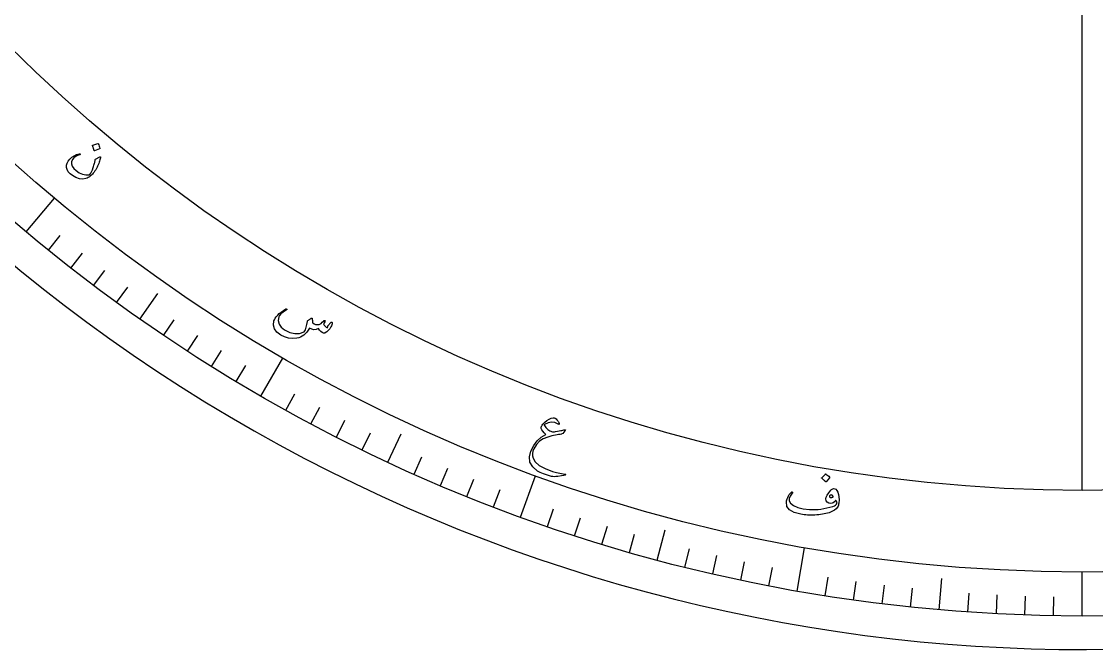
# Model space of a CAD drawing. Header units: millimetres. Extents: x -150 to 150, y -150 to 198.
# Drawn here: x -94.9 to 1.3, y -150 to -93.8 of the extents above; entities that cross this region are included whole.
import ezdxf

# ---------------------------------------------------------------- set-up
doc = ezdxf.new("R2010")
doc.units = ezdxf.units.MM
for name, color, linetype in [('CUT_OUTER', 1, 'Continuous'), ('ENGRAVE', 7, 'Continuous'), ('ENGRAVE_FINE', 8, 'Continuous'), ('TEXT', 5, 'Continuous')]:
    doc.layers.add(name, color=color, linetype=linetype)

msp = doc.modelspace()

# ---------------------------------------------------------------- linework, layer by layer
at = {"layer": 'CUT_OUTER'}
msp.add_arc((0.0002, -0.0002), 149.9998, 179.017762, 3.164151, dxfattribs=at)
at = {"layer": 'ENGRAVE'}
for points in [[(0, -135.75), (0, 135.75)], [(-94.4898, -112.6085), (-91.9588, -109.5922)], [(-84.3157, -120.4154), (-82.7026, -118.1115)], [(-73.5, -127.3057), (-71.5313, -123.8958)], [(-62.1249, -133.2272), (-60.9363, -130.6783)], [(-50.277, -138.1348), (-48.9303, -134.4348)], [(-38.0464, -141.9911), (-37.3185, -139.2744)], [(-25.5263, -144.7667), (-24.8425, -140.8891)], [(0, -147), (0, -143.0625)], [(-12.8119, -146.4406), (-12.5668, -143.6388)]]:
    msp.add_lwpolyline(points, dxfattribs=at)
for radius in [147, 147, 143.0625, 135.75, 135.75]:
    msp.add_circle((0, 0), radius, dxfattribs=at)
at = {"layer": 'ENGRAVE_FINE'}
for points in [[(-92.5101, -114.2405), (-91.4481, -112.929)], [(-90.5022, -115.8376), (-89.4633, -114.5078)], [(-88.4668, -117.3994), (-87.4512, -116.0517)], [(-86.4044, -118.9255), (-85.4125, -117.5603)], [(-82.2014, -121.8685), (-81.2577, -120.4695)], [(-80.0619, -123.2846), (-79.1429, -121.8693)], [(-77.8981, -124.6631), (-77.0039, -123.232)], [(-75.7106, -126.0036), (-74.8415, -124.5571)], [(-71.267, -128.5691), (-70.4489, -127.0932)], [(-69.0123, -129.7933), (-68.2201, -128.3033)], [(-66.7366, -130.978), (-65.9705, -129.4744)], [(-64.4406, -132.1227), (-63.7008, -130.606)], [(-59.7903, -134.2912), (-59.1039, -132.7496)], [(-57.4375, -135.3142), (-56.7781, -133.7609)], [(-55.0672, -136.296), (-54.435, -134.7314)], [(-52.6801, -137.2363), (-52.0753, -135.6609)], [(-47.8585, -138.9912), (-47.3091, -137.3957)], [(-45.4255, -139.8053), (-44.904, -138.2004)], [(-42.9786, -140.5768), (-42.4853, -138.963)], [(-40.5187, -141.3055), (-40.0536, -139.6833)], [(-35.5625, -142.6335), (-35.1543, -140.9961)], [(-33.0678, -143.2324), (-32.6882, -141.5882)], [(-30.563, -143.7877), (-30.2122, -142.1371)], [(-28.0489, -144.2992), (-27.7269, -142.6427)], [(-22.9959, -145.1902), (-22.7319, -143.5235)], [(-20.4584, -145.5694), (-20.2236, -143.8983)], [(-17.9148, -145.9043), (-17.7091, -144.2294)], [(-15.3657, -146.1947), (-15.1893, -144.5165)], [(-10.2542, -146.6419), (-10.1365, -144.9585)], [(-7.6934, -146.7985), (-7.6051, -145.1134)], [(-5.1302, -146.9105), (-5.0713, -145.224)], [(-2.5655, -146.9776), (-2.5361, -145.2904)]]:
    msp.add_lwpolyline(points, dxfattribs=at)
at = {"layer": 'TEXT'}
for points in [[(-88.0855, -104.7026), (-88.076, -104.7017), (-88.0663, -104.7046), (-88.0562, -104.7112), (-88.0459, -104.7217), (-87.994, -104.821), (-87.9527, -104.9238), (-87.922, -105.0299), (-87.9019, -105.1394), (-87.9025, -105.1531), (-87.9066, -105.1638), (-87.9143, -105.1715), (-87.9256, -105.1761), (-88.3828, -105.3305), (-88.3963, -105.332), (-88.407, -105.3261), (-88.415, -105.3127), (-88.4203, -105.2919), (-88.4249, -105.2739), (-88.4326, -105.2462), (-88.4435, -105.2087), (-88.4576, -105.1615), (-88.4753, -105.1041), (-88.4972, -105.0361), (-88.5231, -104.9575), (-88.5532, -104.8682), (-88.5562, -104.8551), (-88.555, -104.8455), (-88.5498, -104.8393), (-88.5404, -104.8365)], [(-87.8475, -105.9604), (-87.8713, -106.0595), (-87.8986, -106.1609), (-87.9295, -106.2646), (-87.964, -106.3705), (-88.003, -106.4789), (-88.0475, -106.5898), (-88.0975, -106.7032), (-88.1529, -106.819), (-88.2114, -106.9317), (-88.2738, -107.0398), (-88.3403, -107.1433), (-88.4108, -107.2421), (-88.4855, -107.3365), (-88.5648, -107.4268), (-88.6486, -107.5129), (-88.7368, -107.5949), (-88.837, -107.6747), (-88.9385, -107.7411), (-89.0414, -107.7941), (-89.1456, -107.8336), (-89.4309, -107.8837), (-89.7289, -107.8551), (-90.0392, -107.7476), (-90.3616, -107.561), (-90.5688, -107.395), (-90.7239, -107.2183), (-90.8269, -107.0311), (-90.8779, -106.8336), (-90.8753, -106.6374), (-90.8262, -106.4469), (-90.7307, -106.2621), (-90.5889, -106.083), (-90.4084, -105.9191), (-90.2079, -105.7848), (-89.9874, -105.6798), (-89.747, -105.6042), (-89.715, -105.5994), (-89.6906, -105.6023), (-89.6736, -105.6132), (-89.6643, -105.6318), (-89.6616, -105.6563), (-89.6731, -105.6776), (-89.6987, -105.6959), (-89.7385, -105.7109), (-90.0144, -105.829), (-90.2219, -105.9704), (-90.3607, -106.1356), (-90.4307, -106.3247), (-90.4323, -106.5224), (-90.3656, -106.7211), (-90.2305, -106.9204), (-90.0269, -107.1202), (-89.7419, -107.3153), (-89.4494, -107.4425), (-89.1497, -107.5018), (-88.843, -107.4931), (-88.8348, -107.4907), (-88.8255, -107.4848), (-88.8151, -107.4753), (-88.8036, -107.4625), (-88.7231, -107.3528), (-88.6445, -107.2125), (-88.5678, -107.0417), (-88.4928, -106.8404), (-88.4583, -106.7363), (-88.4273, -106.6386), (-88.3997, -106.5473), (-88.3756, -106.4623), (-88.3555, -106.3837), (-88.3398, -106.3116), (-88.3285, -106.2459), (-88.3216, -106.1866), (-88.3168, -106.1567), (-88.3081, -106.1326), (-88.2956, -106.1144), (-88.2792, -106.1021), (-87.899, -105.8966), (-87.8725, -105.8882), (-87.8551, -105.8961), (-87.8468, -105.9201), (-87.8475, -105.9604)], [(-67.2243, -120.709), (-67.2045, -120.6929), (-67.1857, -120.684), (-67.1679, -120.6823), (-67.1509, -120.6879), (-67.1326, -120.7012), (-67.1198, -120.7176), (-67.1125, -120.7371), (-67.1109, -120.7598), (-67.117, -120.8338), (-67.1387, -120.9179), (-67.1758, -121.0119), (-67.2286, -121.1159), (-67.3313, -121.2766), (-67.4501, -121.4175), (-67.5851, -121.5386), (-67.7364, -121.6397), (-67.7802, -121.6598), (-67.8221, -121.671), (-67.8621, -121.6731), (-67.9002, -121.6662), (-68.0202, -121.6089), (-68.1333, -121.5187), (-68.2397, -121.3957), (-68.339, -121.2399), (-68.551, -121.3361), (-68.7541, -121.3649), (-68.948, -121.3261), (-69.1327, -121.2198), (-69.1953, -121.3156), (-69.2585, -121.4061), (-69.3222, -121.4913), (-69.3863, -121.5711), (-69.4514, -121.6461), (-69.5175, -121.7169), (-69.5849, -121.7836), (-69.6534, -121.846), (-69.79, -121.9513), (-69.9409, -122.0343), (-70.1061, -122.095), (-70.2855, -122.1333), (-70.6673, -122.1554), (-71.0343, -122.1132), (-71.386, -122.0068), (-71.7221, -121.8363), (-72.0581, -121.5721), (-72.2701, -121.274), (-72.3582, -120.9425), (-72.3225, -120.5781), (-72.2793, -120.465), (-72.2098, -120.3424), (-72.1138, -120.2103), (-71.9916, -120.0688), (-71.8437, -119.9221), (-71.6736, -119.7791), (-71.4816, -119.6398), (-71.2675, -119.5041), (-71.2523, -119.4966), (-71.2375, -119.4936), (-71.2231, -119.4951), (-71.2089, -119.5012), (-71.1965, -119.5101), (-71.1873, -119.5204), (-71.1811, -119.5319), (-71.1781, -119.5448), (-71.18, -119.5598), (-71.1857, -119.5734), (-71.1952, -119.5854), (-71.2086, -119.596), (-71.4875, -119.7803), (-71.695, -119.9447), (-71.8309, -120.0896), (-71.8948, -120.2152), (-71.9354, -120.552), (-71.8637, -120.8568), (-71.6798, -121.1294), (-71.3834, -121.3691), (-70.9118, -121.6068), (-70.4598, -121.7167), (-70.0284, -121.6989), (-69.6184, -121.5539), (-69.5112, -121.3647), (-69.4281, -121.1477), (-69.3688, -120.9029), (-69.3331, -120.6304), (-69.3317, -120.6015), (-69.3264, -120.578), (-69.3172, -120.5599), (-69.304, -120.5472), (-69.2486, -120.5092), (-69.1963, -120.4739), (-69.147, -120.441), (-69.1008, -120.4108), (-69.058, -120.3836), (-69.0188, -120.3602), (-68.9834, -120.3405), (-68.9516, -120.3245), (-68.9357, -120.3192), (-68.923, -120.3206), (-68.9133, -120.3289), (-68.9068, -120.344), (-68.9046, -120.3538), (-68.9021, -120.3685), (-68.8993, -120.388), (-68.8962, -120.4125), (-68.8933, -120.4414), (-68.8912, -120.4746), (-68.89, -120.512), (-68.8897, -120.5535), (-68.8869, -120.6347), (-68.8806, -120.696), (-68.8708, -120.7375), (-68.8575, -120.7591), (-68.741, -120.8391), (-68.6067, -120.8877), (-68.4547, -120.905), (-68.2851, -120.8908), (-68.2093, -120.8604), (-68.1142, -120.7943), (-67.9998, -120.6924), (-67.8662, -120.5546), (-67.8534, -120.5416), (-67.8385, -120.5329), (-67.8213, -120.5285), (-67.802, -120.5285), (-67.7852, -120.531), (-67.771, -120.5366), (-67.7594, -120.5455), (-67.7504, -120.5576), (-67.7491, -120.5972), (-67.7735, -120.6565), (-67.8237, -120.7355), (-67.8997, -120.8342), (-67.8374, -120.9461), (-67.7573, -121.0414), (-67.6594, -121.1203), (-67.5437, -121.1825), (-67.5258, -121.1471), (-67.5146, -121.1165), (-67.5099, -121.0908), (-67.5118, -121.07), (-67.5157, -121.0492), (-67.5149, -121.031), (-67.5093, -121.0155), (-67.499, -121.0026)], [(-47.3445, -129.247), (-47.2576, -129.2543), (-47.1721, -129.2869), (-47.0881, -129.345), (-47.0053, -129.4284), (-46.9656, -129.4776), (-46.93, -129.5256), (-46.8986, -129.5725), (-46.8715, -129.6181), (-46.8484, -129.6623), (-46.8292, -129.7047), (-46.8141, -129.7453), (-46.8029, -129.7841), (-46.7988, -129.8194), (-46.8115, -129.8357), (-46.8409, -129.833), (-46.887, -129.8113), (-47.1819, -129.6813), (-47.4861, -129.6453), (-47.8001, -129.7032), (-48.1244, -129.8548), (-48.1368, -129.8679), (-48.1425, -129.8843), (-48.1415, -129.9038), (-48.1337, -129.9265), (-48.0003, -130.134), (-47.8338, -130.2999), (-47.6345, -130.4241), (-47.4026, -130.5064), (-47.358, -130.5133), (-47.2971, -130.513), (-47.2201, -130.5056), (-47.1268, -130.4911), (-46.9539, -130.4555), (-46.8013, -130.4239), (-46.6689, -130.3965), (-46.5568, -130.3733), (-46.4649, -130.3543), (-46.3931, -130.3396), (-46.3415, -130.3292), (-46.31, -130.3231), (-46.2687, -130.3245), (-46.2525, -130.3421), (-46.2613, -130.376), (-46.2952, -130.4262), (-46.4016, -130.5516), (-46.488, -130.6424), (-46.5542, -130.6986), (-46.6003, -130.7203), (-46.723, -130.7328), (-46.8546, -130.7509), (-46.9953, -130.7748), (-47.1449, -130.8043), (-47.3035, -130.8394), (-47.4712, -130.8801), (-47.648, -130.9263), (-47.8339, -130.978), (-48.226, -131.1312), (-48.564, -131.355), (-48.8479, -131.6496), (-49.0773, -132.0157), (-49.1615, -132.2302), (-49.2012, -132.4437), (-49.1965, -132.6565), (-49.1471, -132.8684), (-48.9497, -133.2004), (-48.5915, -133.5081), (-48.0721, -133.7903), (-47.3916, -134.045), (-47.2835, -134.0761), (-47.1662, -134.1073), (-47.0399, -134.1387), (-46.9045, -134.1704), (-46.7602, -134.2017), (-46.6073, -134.2323), (-46.4458, -134.2621), (-46.2756, -134.2911), (-46.2468, -134.2978), (-46.2268, -134.3065), (-46.2155, -134.3172), (-46.2129, -134.3299), (-46.2566, -134.3729), (-46.3874, -134.4159), (-46.6056, -134.4587), (-46.9113, -134.5009), (-47.0945, -134.5183), (-47.2517, -134.5239), (-47.3827, -134.5177), (-47.4876, -134.4997), (-47.865, -134.3961), (-48.1999, -134.2806), (-48.4924, -134.1537), (-48.7422, -134.0155), (-49.1749, -133.6513), (-49.4173, -133.2321), (-49.4699, -132.759), (-49.3339, -132.2325), (-49.077, -131.722), (-48.7685, -131.3023), (-48.4089, -130.9728), (-47.9986, -130.733), (-48.1523, -130.5834), (-48.2709, -130.445), (-48.3545, -130.3179), (-48.4032, -130.2023), (-48.4122, -130.1595), (-48.413, -130.1162), (-48.4057, -130.0723), (-48.3902, -130.0278), (-48.3286, -129.9156), (-48.26, -129.8132), (-48.1842, -129.7206), (-48.1014, -129.6379), (-47.9063, -129.482), (-47.7151, -129.3648), (-47.5279, -129.2865), (-47.3445, -129.247)], [(-22.9915, -134.2879), (-22.9838, -134.2824), (-22.974, -134.2799), (-22.962, -134.2806), (-22.9478, -134.2844), (-22.8533, -134.3438), (-22.7662, -134.4115), (-22.6864, -134.4875), (-22.6141, -134.5718), (-22.6077, -134.5839), (-22.6059, -134.5952), (-22.6086, -134.6057), (-22.616, -134.6155), (-22.9314, -134.9799), (-22.9423, -134.988), (-22.9545, -134.9883), (-22.9681, -134.9809), (-22.9831, -134.9656), (-22.996, -134.9524), (-23.0166, -134.9324), (-23.0449, -134.9056), (-23.0807, -134.872), (-23.1248, -134.8314), (-23.1777, -134.7838), (-23.2396, -134.7292), (-23.3103, -134.6675), (-23.3194, -134.6576), (-23.3233, -134.6487), (-23.3219, -134.6407), (-23.3153, -134.6336)], [(-22.2529, -135.5877), (-22.1463, -135.5972), (-22.0484, -135.6554), (-21.9589, -135.7622), (-21.8778, -135.9177), (-21.8144, -136.1131), (-21.7782, -136.3398), (-21.7693, -136.5978), (-21.7877, -136.8871), (-21.8012, -136.9909), (-21.8234, -137.0858), (-21.8546, -137.1717), (-21.8946, -137.2487), (-22.0161, -137.3956), (-22.1836, -137.5275), (-22.3971, -137.6443), (-22.6567, -137.7456), (-22.8011, -137.7886), (-22.9493, -137.827), (-23.1014, -137.8608), (-23.2573, -137.89), (-23.4174, -137.9147), (-23.582, -137.9345), (-23.751, -137.9497), (-23.9246, -137.9601), (-24.0981, -137.9662), (-24.2673, -137.9683), (-24.432, -137.9666), (-24.5923, -137.961), (-24.7484, -137.9511), (-24.9006, -137.9367), (-25.0489, -137.9176), (-25.1932, -137.8938), (-25.7839, -137.7347), (-26.1944, -137.4962), (-26.4246, -137.1799), (-26.475, -136.787), (-26.4621, -136.7005), (-26.4382, -136.6037), (-26.4033, -136.4966), (-26.3575, -136.3791), (-26.2955, -136.2524), (-26.2204, -136.1324), (-26.1323, -136.019), (-26.0312, -135.9121), (-26.0169, -135.9004), (-26.0015, -135.893), (-25.9848, -135.89), (-25.9668, -135.8913), (-25.9504, -135.8969), (-25.9382, -135.9065), (-25.9301, -135.9201), (-25.9263, -135.9377), (-25.9264, -135.9563), (-25.9303, -135.9728), (-25.9378, -135.9872), (-25.9491, -135.9996), (-26.1464, -136.2549), (-26.2406, -136.4872), (-26.2311, -136.6967), (-26.1177, -136.8832), (-25.8313, -137.1092), (-25.4504, -137.2817), (-24.9754, -137.3999), (-24.4068, -137.4628), (-24.1541, -137.471), (-23.899, -137.4668), (-23.6416, -137.4501), (-23.3819, -137.421), (-23.1204, -137.3793), (-22.8575, -137.3251), (-22.5932, -137.2583), (-22.3275, -137.1789), (-22.1844, -137.1249), (-22.0725, -137.0596), (-21.9918, -136.9831), (-21.9421, -136.8953), (-21.9505, -136.8281), (-21.9704, -136.7646), (-22.0017, -136.7046), (-22.0445, -136.6483), (-22.0501, -136.645), (-22.058, -136.6475), (-22.0683, -136.6558), (-22.0808, -136.6699), (-22.1774, -136.7813), (-22.2784, -136.8602), (-22.3839, -136.9069), (-22.4937, -136.9211), (-22.6854, -136.8922), (-22.8234, -136.8116), (-22.9073, -136.6794), (-22.9374, -136.4958), (-22.9106, -136.3427), (-22.8284, -136.1638), (-22.691, -135.9591), (-22.4987, -135.7284), (-22.441, -135.6731), (-22.3808, -135.6312), (-22.3181, -135.6027), (-22.2529, -135.5877)], [(-22.3182, -136.3513), (-22.2947, -136.3304), (-22.2851, -136.3073), (-22.2895, -136.2819), (-22.3078, -136.2542), (-22.3885, -136.1812), (-22.4657, -136.1541), (-22.5396, -136.1727), (-22.6103, -136.2373), (-22.6217, -136.2587), (-22.6267, -136.2785), (-22.6252, -136.2966), (-22.6174, -136.313), (-22.5509, -136.3728), (-22.4788, -136.3991), (-22.4013, -136.3919), (-22.3182, -136.3513)]]:
    msp.add_lwpolyline(points, close=True, dxfattribs=at)

doc.saveas('drawing.dxf')
